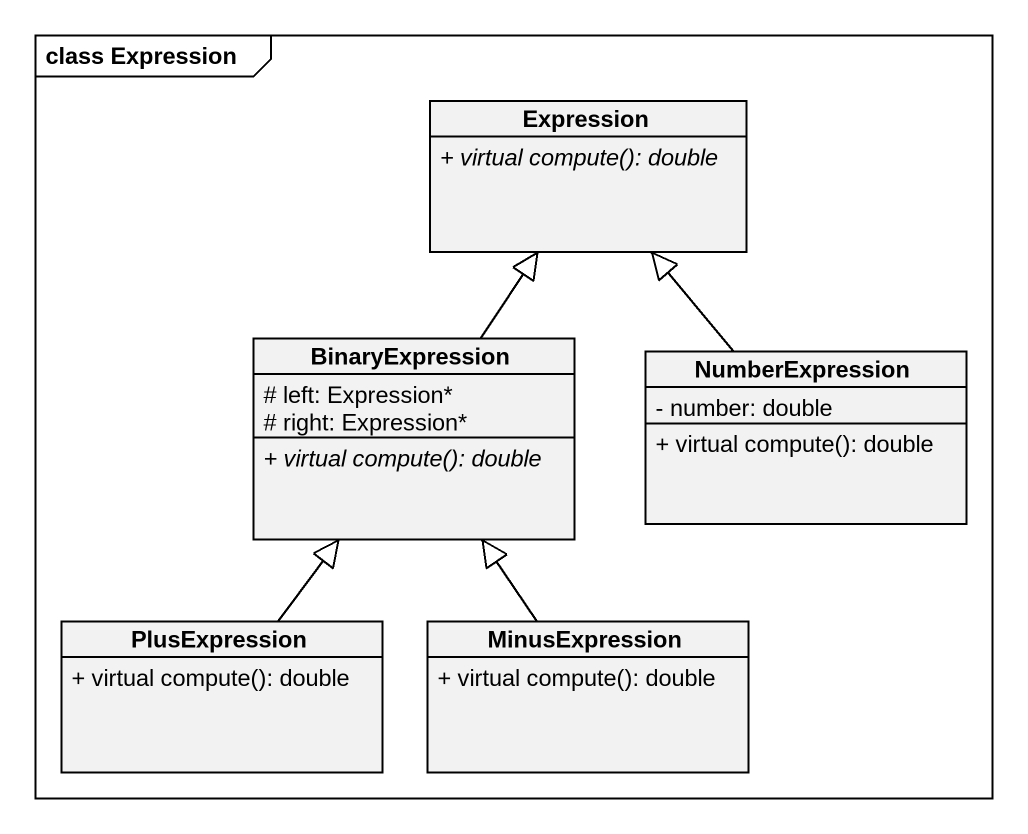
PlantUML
@startuml
mainframe class Expression
hide circle
hide empty members
skinparam classAttributeIconSize 0
class Expression {
  {abstract} + virtual compute(): double
}
class BinaryExpression {
  # left: Expression*
  # right: Expression*
  {abstract} + virtual compute(): double
}
class NumberExpression {
  - number: double
  + virtual compute(): double
}
class PlusExpression {
  + virtual compute(): double
}
class MinusExpression {
  + virtual compute(): double
}
BinaryExpression -up-|> Expression
NumberExpression -up-|> Expression
PlusExpression -up-|> BinaryExpression
MinusExpression -up-|> BinaryExpression
@enduml
